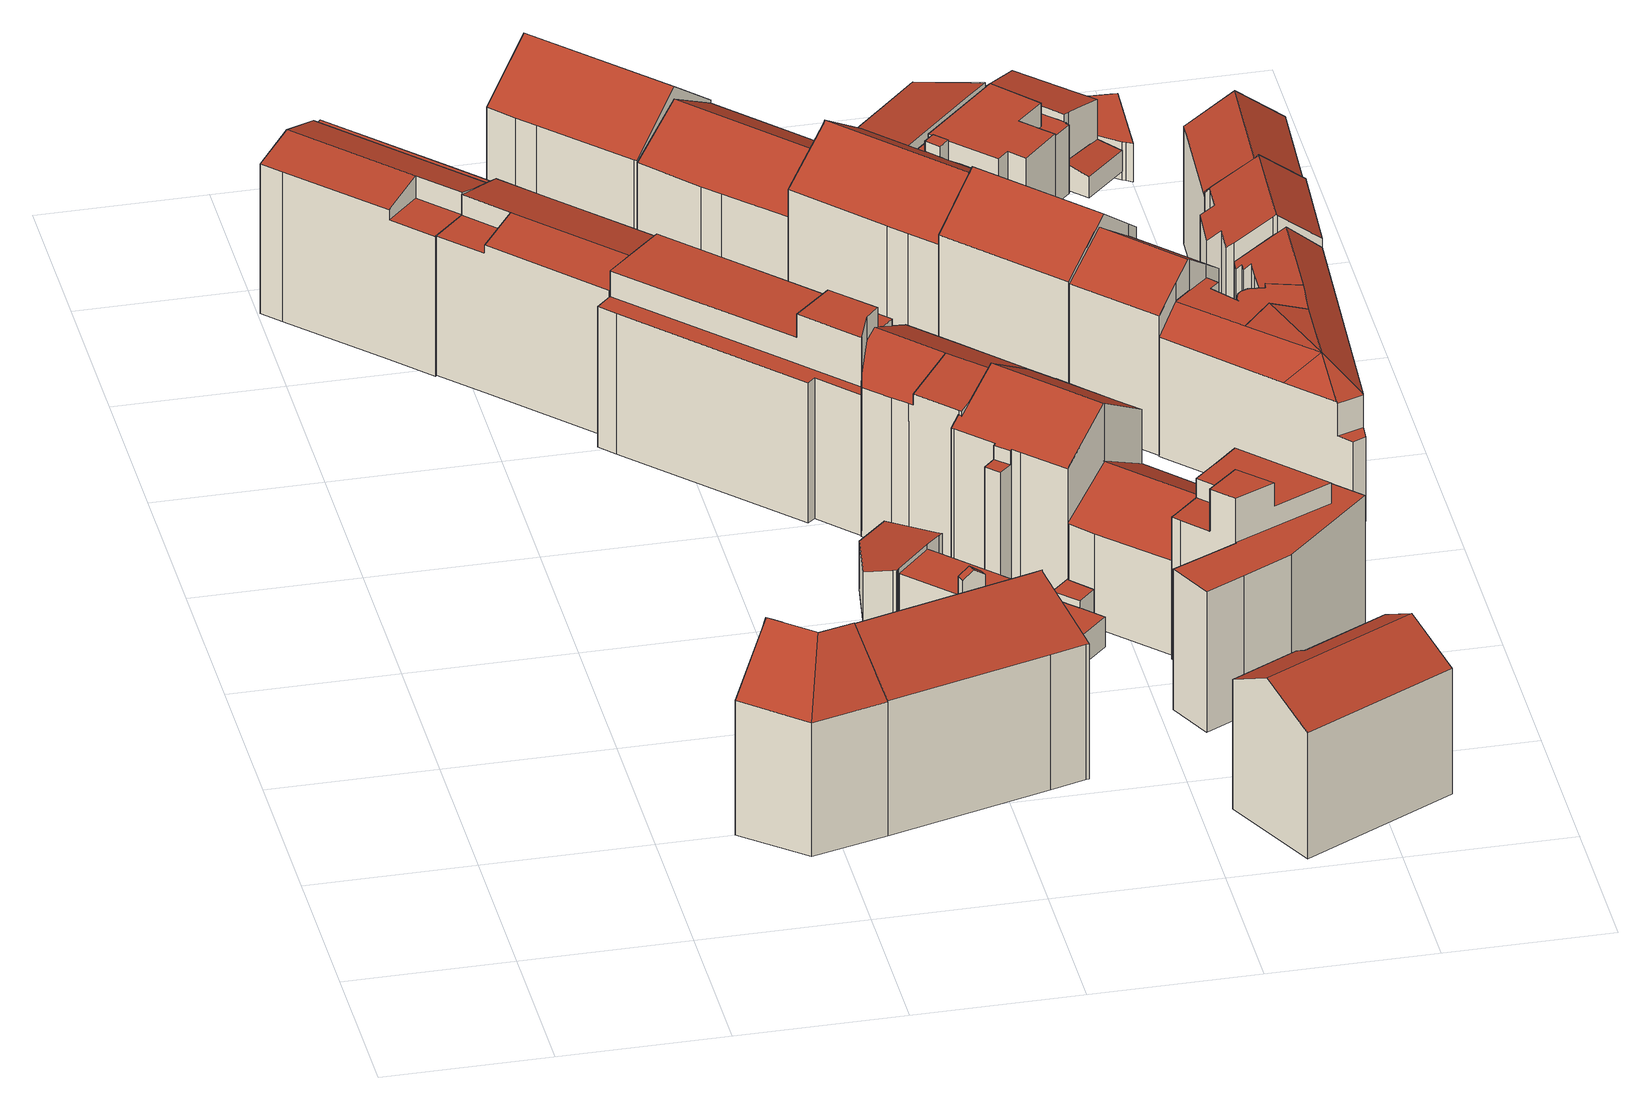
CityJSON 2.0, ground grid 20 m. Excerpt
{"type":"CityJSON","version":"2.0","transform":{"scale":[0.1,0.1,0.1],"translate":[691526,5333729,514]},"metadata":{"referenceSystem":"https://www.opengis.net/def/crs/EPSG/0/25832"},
"CityObjects":{
"building1":{"type":"Building","attributes":{"Gemeindeschluessel":"09162000","HoeheDach":"539.020","HoeheGrund":"515.370","Methode":"2000","NiedrigsteTraufeDesGebaeudes":"532.928","Geometrietyp2DReferenz":"3000","function":"31001_9998","roofType":"3100","measuredHeight":23.65,"storeysAboveGround":6},"geometry":[{"type":"MultiSurface","lod":"2","boundaries":[[[0,1,2,3]],[[4,5,6,7,0,3,8,9,10,11]],[[4,11,12,13,14]],[[15,16,2,1,17,18,19,14,13]],[[20,21,15,22]],[[8,3,2,16,21,20]],[[6,18,17,7]],[[5,19,18,6]],[[22,15,13,12,23]],[[10,23,12,11]],[[21,16,15]],[[8,20,22,9]],[[9,22,23,10]],[[4,14,19,5]],[[7,17,1,0]]],"semantics":{"surfaces":[{"type":"WallSurface"},{"type":"GroundSurface"},{"type":"RoofSurface"}],"values":[0,1,0,2,2,0,0,0,2,0,2,0,0,0,0]}}]},
"building2":{"type":"Building","attributes":{"Gemeindeschluessel":"09162000","HoeheDach":"535.770","HoeheGrund":"514.630","Methode":"2000","NiedrigsteTraufeDesGebaeudes":"532.859","Geometrietyp2DReferenz":"3000","function":"31001_9998","roofType":"3100","measuredHeight":21.14,"storeysAboveGround":5},"geometry":[{"type":"MultiSurface","lod":"2","boundaries":[[[24,25,26,27,28,29,30,31,32,33]],[[34,31,30,35,36,37]],[[38,29,28,39,40,41]],[[42,43,44,45]],[[39,28,27,46,47,40]],[[48,24,33,49,50,43,42]],[[43,50,34,37,44]],[[51,34,50,49]],[[35,30,29,38,41,36]],[[44,37,36,41,40,47,52,53,45]],[[26,25,24,48,42,45,53,52,47,46,27]],[[33,32,51,49]],[[32,31,34,51]]],"semantics":{"surfaces":[{"type":"WallSurface"},{"type":"RoofSurface"},{"type":"GroundSurface"}],"values":[0,1,1,0,0,0,1,0,0,0,2,1,0]}}]},
"building3":{"type":"Building","attributes":{"Gemeindeschluessel":"09162000","HoeheDach":"535.740","HoeheGrund":"514.830","Methode":"2000","NiedrigsteTraufeDesGebaeudes":"532.975","Geometrietyp2DReferenz":"3000","function":"31001_9998","roofType":"3100","measuredHeight":20.91,"storeysAboveGround":5},"geometry":[{"type":"MultiSurface","lod":"2","boundaries":[[[54,55,56,57,58,59,60,61]],[[62,63,64,65,66,67,68]],[[69,57,56,70]],[[67,71,61,60,59,72,73,74,68]],[[75,76,70,56,55,77]],[[66,65,54,78]],[[64,77,55,54,65]],[[75,77,64,63]],[[78,54,61,71]],[[66,78,71,67]],[[76,75,63,62,68,74,73,72,79,69,70]],[[58,57,69,79,72,59]]],"semantics":{"surfaces":[{"type":"RoofSurface"},{"type":"WallSurface"},{"type":"GroundSurface"}],"values":[0,1,1,1,1,1,0,1,1,0,2,1]}}]},
"building4":{"type":"Building","attributes":{"Gemeindeschluessel":"09162000","HoeheDach":"538.850","HoeheGrund":"515.450","Methode":"2000","NiedrigsteTraufeDesGebaeudes":"517.220","Geometrietyp2DReferenz":"3000","function":"31001_9998","roofType":"3100","measuredHeight":23.4,"storeysAboveGround":6},"geometry":[{"type":"MultiSurface","lod":"2","boundaries":[[[80,81,82,83,84,85]],[[86,87,88,89,90,91,81,80]],[[92,93,94,95,96,97]],[[98,99,100,101]],[[3,102,103,104]],[[105,85,84,106]],[[107,108,109,8]],[[81,91,110,82]],[[90,95,94,110,91]],[[111,103,102,112,113,97,96,89,88,114,115]],[[3,8,109,112,102]],[[116,104,103,111,117,118]],[[119,120,121,122]],[[111,115,120,119,117]],[[109,108,100,99,123,113,112]],[[86,80,85,105]],[[117,119,122,118]],[[124,114,88,87]],[[125,123,99,98]],[[106,84,83,126]],[[93,126,83,82,110,94]],[[127,116,118,122,121]],[[90,89,96,95]],[[3,104,116,127,124,87,86,105,106,126,93,92,125,98,101,107,8]],[[101,100,108,107]],[[125,92,97,113,123]],[[124,127,121,120,115,114]]],"semantics":{"surfaces":[{"type":"RoofSurface"},{"type":"WallSurface"},{"type":"GroundSurface"}],"values":[0,1,1,1,1,1,1,1,0,0,1,1,0,1,0,1,0,1,1,1,1,1,1,2,1,1,1]}}]},
"building5":{"type":"Building","attributes":{"Gemeindeschluessel":"09162000","HoeheDach":"539.781","HoeheGrund":"514.870","Methode":"2000","NiedrigsteTraufeDesGebaeudes":"533.320","Geometrietyp2DReferenz":"3000","function":"31001_9998","roofType":"1000","measuredHeight":24.91,"storeysAboveGround":5},"geometry":[{"type":"MultiSurface","lod":"2","boundaries":[[[128,129,130,131,132,133]],[[134,135,130,129,128,136,137,138,139,140,141,142,143,144,145,146,147,148,149]],[[138,137,150,151,152,139]],[[153,154,155,156]],[[157,158,133,132,131,159,155,154]],[[153,156,160,161,162,163,164,165]],[[156,155,159,160]],[[141,166,167,142]],[[166,168,152,151,150,169,170,171,172,173,167]],[[174,175,176,177,178,179]],[[140,168,166,141]],[[142,167,173,143]],[[148,177,176,149]],[[147,178,177,148]],[[162,161,175,174,179,163]],[[139,152,168,140]],[[171,170,169,158,157,154,153,165,172]],[[130,135,134,149,176,175,161,160,159,131]],[[173,172,165,164,163,179,178,147,146,145,144,143]],[[169,150,137,136,128,133,158]]],"semantics":{"surfaces":[{"type":"WallSurface"},{"type":"GroundSurface"},{"type":"RoofSurface"}],"values":[0,1,0,0,2,2,0,0,2,2,0,0,0,0,0,0,0,0,0,0]}}]},
"building6":{"type":"Building","attributes":{"Gemeindeschluessel":"09162000","HoeheDach":"522.176","HoeheGrund":"514.733","Methode":"2000","NiedrigsteTraufeDesGebaeudes":"520.963","Geometrietyp2DReferenz":"3000","function":"31001_2000","roofType":"1000","measuredHeight":7.44},"geometry":[{"type":"MultiSurface","lod":"2","boundaries":[[[180,181,182,183]],[[184,185,186,187]],[[188,180,183,189]],[[190,184,187,191]],[[190,192,193,194,195,189,183,182,196,185,184]],[[190,191,197,198,192]],[[199,188,189,195]],[[182,181,200,196]],[[180,188,199,201,202,198,197,191,187,186,200,181]],[[196,200,186,185]],[[201,199,195,194]],[[202,193,192,198]],[[202,201,194,193]]],"semantics":{"surfaces":[{"type":"WallSurface"},{"type":"RoofSurface"},{"type":"GroundSurface"}],"values":[0,0,0,0,1,0,0,0,2,0,0,0,0]}}]},
"building7":{"type":"Building","attributes":{"Gemeindeschluessel":"09162000","HoeheDach":"521.580","HoeheGrund":"514.979","Methode":"2000","NiedrigsteTraufeDesGebaeudes":"518.280","Geometrietyp2DReferenz":"3000","function":"31001_1000","roofType":"1000","measuredHeight":6.6,"storeysAboveGround":2},"geometry":[{"type":"MultiSurface","lod":"2","boundaries":[[[203,204,205,206,207]],[[208,209,205,204]],[[210,211,212,213]],[[214,215,216,211,210]],[[217,218,219,220]],[[204,221,222,208]],[[223,221,204,203]],[[224,225,215,214]],[[226,227,228,229]],[[230,231,225,224]],[[229,228,218,217]],[[225,231,206,205,209,232,216,215]],[[213,212,227,226]],[[203,207,230,224,214,210,213,226,229,217,220,233,234,223]],[[211,216,232,219]],[[220,219,232,209,208,233]],[[219,218,228,227,212,211]],[[234,222,221,223]],[[207,206,231,230]],[[233,208,222,234]]],"semantics":{"surfaces":[{"type":"WallSurface"},{"type":"RoofSurface"},{"type":"GroundSurface"}],"values":[0,0,0,0,0,1,0,0,0,0,0,1,0,2,0,0,1,0,0,0]}}]},
"building8":{"type":"Building","attributes":{"Gemeindeschluessel":"09162000","HoeheDach":"535.320","HoeheGrund":"514.882","Methode":"2000","NiedrigsteTraufeDesGebaeudes":"528.074","Geometrietyp2DReferenz":"3000","function":"31001_9998","roofType":"3100","measuredHeight":20.44,"storeysAboveGround":4},"geometry":[{"type":"MultiSurface","lod":"2","boundaries":[[[235,236,237,238]],[[239,240,241,242]],[[243,244,245,246]],[[247,248,249,250,251]],[[252,253,245,244,254,250,249]],[[243,255,256,254,244]],[[246,245,253,257]],[[258,252,249,248]],[[240,237,236,259,251,250,254,256,260,261,241]],[[262,261,260,263]],[[247,251,259,264]],[[257,253,252,258]],[[264,259,236,235]],[[263,260,256,255]],[[240,239,238,237]],[[243,246,257,258,248,247,264,235,238,239,242,262,263,255]],[[261,262,242,241]]],"semantics":{"surfaces":[{"type":"WallSurface"},{"type":"RoofSurface"},{"type":"GroundSurface"}],"values":[0,0,0,0,1,0,0,0,1,0,0,0,0,0,0,2,0]}}]},
"building9":{"type":"Building","attributes":{"Gemeindeschluessel":"09162000","HoeheDach":"519.030","HoeheGrund":"515.065","Methode":"2000","NiedrigsteTraufeDesGebaeudes":"519.030","Geometrietyp2DReferenz":"3000","function":"31001_2000","roofType":"1000","measuredHeight":3.96},"geometry":[{"type":"MultiSurface","lod":"2","boundaries":[[[265,266,267,268]],[[269,270,271,272]],[[267,266,273,274,275,269,272,276,277]],[[278,279,265,268,280,281,271,270,282]],[[278,274,273,279]],[[278,282,275,274]],[[276,272,271,281]],[[277,276,281,280]],[[268,267,277,280]],[[279,273,266,265]],[[275,282,270,269]]],"semantics":{"surfaces":[{"type":"WallSurface"},{"type":"RoofSurface"},{"type":"GroundSurface"}],"values":[0,0,1,2,0,0,0,0,0,0,0]}}]},
"building10":{"type":"Building","attributes":{"Gemeindeschluessel":"09162000","HoeheDach":"537.703","HoeheGrund":"514.829","Methode":"2000","NiedrigsteTraufeDesGebaeudes":"534.294","Geometrietyp2DReferenz":"3000","function":"31001_9998","roofType":"3100","measuredHeight":22.87,"storeysAboveGround":5},"geometry":[{"type":"MultiSurface","lod":"2","boundaries":[[[283,284,285,286]],[[287,288,289,290]],[[289,288,291,292,293,285,284,294]],[[295,296,297,298]],[[299,300,301,293,292,302,303]],[[293,301,304,286,285]],[[299,303,305,306]],[[298,297,307,308]],[[309,300,299,306]],[[301,300,309,304]],[[295,298,308,287,290,310,283,286,304,309,306,305]],[[291,311,292]],[[294,284,283,310]],[[307,297,296,302,292,311]],[[287,308,307,311,291,288]],[[289,294,310,290]],[[295,305,303,302,296]]],"semantics":{"surfaces":[{"type":"WallSurface"},{"type":"RoofSurface"},{"type":"GroundSurface"}],"values":[0,0,1,0,1,0,0,0,0,0,2,0,0,1,0,0,0]}}]},
"building11":{"type":"Building","attributes":{"Gemeindeschluessel":"09162000","HoeheDach":"519.880","HoeheGrund":"514.932","Methode":"1000","NiedrigsteTraufeDesGebaeudes":"519.880","Geometrietyp2DReferenz":"3000","function":"31001_2000","roofType":"1000","measuredHeight":4.95},"geometry":[{"type":"MultiSurface","lod":"2","boundaries":[[[312,313,314,315]],[[316,317,318,319]],[[315,314,317,316]],[[317,314,313,320,318]],[[321,320,313,312]],[[319,318,320,321]],[[319,321,312,315,316]]],"semantics":{"surfaces":[{"type":"WallSurface"},{"type":"RoofSurface"},{"type":"GroundSurface"}],"values":[0,0,0,1,0,0,2]}}]},
"building12":{"type":"Building","attributes":{"Gemeindeschluessel":"09162000","HoeheDach":"538.982","HoeheGrund":"514.950","Methode":"2000","NiedrigsteTraufeDesGebaeudes":"532.422","Geometrietyp2DReferenz":"3000","function":"31001_1000","roofType":"3100","measuredHeight":24.03,"storeysAboveGround":5},"geometry":[{"type":"MultiSurface","lod":"2","boundaries":[[[322,323,324,325]],[[321,326,327,328,329,325,324,330,331,332,333,334,335,336,337,338,339,340,341,342,343]],[[340,344,345,341]],[[333,332,346,347]],[[348,349,327,326]],[[335,303,350,336]],[[331,351,346,332]],[[352,353,338,337]],[[342,354,355,343]],[[333,347,356,334]],[[330,357,351,331]],[[325,329,358,359,360,322]],[[361,353,352,350,303,356,347,362,355,354,345,344]],[[328,327,349,363,364,365]],[[365,364,359,358]],[[321,366,348,326]],[[328,365,358,329]],[[361,344,340,339]],[[338,353,361,339]],[[322,360,363,349,348,366,362,347,346,351,357,323]],[[336,350,352,337]],[[364,363,360,359]],[[334,356,303,335]],[[341,345,354,342]],[[324,323,357,330]],[[321,343,355,362,366]]],"semantics":{"surfaces":[{"type":"WallSurface"},{"type":"GroundSurface"},{"type":"RoofSurface"}],"values":[0,1,0,0,0,0,0,0,0,0,0,0,2,0,2,0,0,0,0,2,0,0,0,0,0,0]}}]},
"building13":{"type":"Building","attributes":{"Gemeindeschluessel":"09162000","HoeheDach":"533.658","HoeheGrund":"515.482","Methode":"1000","NiedrigsteTraufeDesGebaeudes":"529.202","Geometrietyp2DReferenz":"3000","function":"31001_1000","roofType":"3100","measuredHeight":18.18,"storeysAboveGround":4},"geometry":[{"type":"MultiSurface","lod":"2","boundaries":[[[367,368,369,370,371,372,373,374,375]],[[376,377,378,379,380,381,382]],[[380,379,367,375,383]],[[383,375,374,384]],[[367,379,378,368]],[[368,378,377,369]],[[372,385,386,373]],[[372,371,382,381,385]],[[383,384,386,385,381,380]],[[369,377,376,370]],[[370,376,382,371]],[[373,386,384,374]]],"semantics":{"surfaces":[{"type":"GroundSurface"},{"type":"RoofSurface"},{"type":"WallSurface"}],"values":[0,1,2,2,2,2,2,2,1,2,2,2]}}]},
"building14":{"type":"Building","attributes":{"Gemeindeschluessel":"09162000","HoeheDach":"535.529","HoeheGrund":"515.340","Methode":"2000","NiedrigsteTraufeDesGebaeudes":"531.779","Geometrietyp2DReferenz":"3000","function":"31001_9998","roofType":"3100","measuredHeight":20.19,"storeysAboveGround":6},"geometry":[{"type":"MultiSurface","lod":"2","boundaries":[[[387,388,389,390]],[[390,389,391,392]],[[393,394,395,391,389,388]],[[396,397,387,390,392,398,399,400]],[[392,391,395,398]],[[400,401,402,396]],[[401,400,399,398,395,394]],[[402,401,394,393]],[[397,396,402,393,388,387]]],"semantics":{"surfaces":[{"type":"WallSurface"},{"type":"RoofSurface"},{"type":"GroundSurface"}],"values":[0,0,1,2,0,0,0,1,0]}}]},
"building15":{"type":"Building","attributes":{"Gemeindeschluessel":"09162000","HoeheDach":"531.471","HoeheGrund":"514.941","Methode":"2000","NiedrigsteTraufeDesGebaeudes":"527.198","Geometrietyp2DReferenz":"3000","function":"31001_9998","roofType":"3100","measuredHeight":16.53,"storeysAboveGround":3},"geometry":[{"type":"MultiSurface","lod":"2","boundaries":[[[312,403,404,321]],[[343,405,406,342]],[[342,406,407,408]],[[409,410,407,406,405,411]],[[315,412,403,312]],[[413,414,412,315]],[[408,407,410,415]],[[415,410,409,414,413]],[[321,343,342,408,415,413,315,312]],[[403,412,414,409,411,404]],[[321,404,411,405,343]]],"semantics":{"surfaces":[{"type":"WallSurface"},{"type":"RoofSurface"},{"type":"GroundSurface"}],"values":[0,0,0,1,0,0,0,0,2,1,0]}}]},
"building16":{"type":"Building","attributes":{"Gemeindeschluessel":"09162000","HoeheDach":"538.010","HoeheGrund":"515.510","Methode":"2000","NiedrigsteTraufeDesGebaeudes":"532.870","Geometrietyp2DReferenz":"3000","function":"31001_1000","roofType":"3100","measuredHeight":22.5,"storeysAboveGround":6},"geometry":[{"type":"MultiSurface","lod":"2","boundaries":[[[416,417,418,419]],[[420,421,422,423]],[[375,367,424,425,426]],[[427,428,429,430]],[[431,432,433,434]],[[435,419,418,436,434,433]],[[437,438,422,421,439,440,441,442,436,418,417,426,425]],[[435,433,432,443]],[[444,440,439,445]],[[427,430,446,447,448,368,367,375,416,419,435,443,449,444,445,420,423,450]],[[375,426,417,416]],[[423,422,438,450]],[[427,450,438,437,428]],[[368,451,424,367]],[[448,452,451,368]],[[452,453,454,429,428,437,425,424,451]],[[447,453,452,448]],[[449,443,432,431,442,441]],[[430,429,454,446]],[[445,439,421,420]],[[449,441,440,444]],[[442,431,434,436]],[[446,454,453,447]]],"semantics":{"surfaces":[{"type":"WallSurface"},{"type":"RoofSurface"},{"type":"GroundSurface"}],"values":[0,0,0,0,1,0,1,0,0,2,0,0,0,0,0,1,0,0,0,0,0,0,0]}}]},
"building17":{"type":"Building","attributes":{"Gemeindeschluessel":"09162000","HoeheDach":"539.450","HoeheGrund":"515.220","Methode":"2000","NiedrigsteTraufeDesGebaeudes":"533.610","Geometrietyp2DReferenz":"3000","function":"31001_9998","roofType":"1000","measuredHeight":24.23,"storeysAboveGround":7},"geometry":[{"type":"MultiSurface","lod":"2","boundaries":[[[455,456,457,458]],[[459,460,461,462,463,464]],[[465,466,467,468,469]],[[470,471,472,473]],[[469,468,474,475]],[[456,455,476,477]],[[478,479,477,476]],[[463,462,467,466]],[[480,481,482,483,484,485]],[[458,457,486,487]],[[479,478,488,489]],[[490,491,471,470]],[[490,487,486,464,463,466,465,491]],[[460,483,482,474,468,461]],[[460,459,484,483]],[[478,476,455,458,487,490,470,473,481,480,492,488]],[[492,493,489,488]],[[480,485,493,492]],[[468,467,462,461]],[[479,489,493,485,484,459,464,486,457,456,477]],[[481,473,472,475,474,482]],[[491,465,469,475,472,471]]],"semantics":{"surfaces":[{"type":"WallSurface"},{"type":"RoofSurface"},{"type":"GroundSurface"}],"values":[0,0,0,0,0,0,0,1,0,0,0,0,0,1,0,2,0,0,0,1,0,1]}}]},
"building18":{"type":"Building","attributes":{"Gemeindeschluessel":"09162000","HoeheDach":"518.063","HoeheGrund":"515.567","Methode":"1000","NiedrigsteTraufeDesGebaeudes":"518.063","Geometrietyp2DReferenz":"3000","function":"31001_2000","roofType":"1000","measuredHeight":2.5},"geometry":[{"type":"MultiSurface","lod":"2","boundaries":[[[494,495,496,497]],[[498,497,496,499,500]],[[501,494,497,498]],[[502,499,496,495]],[[498,500,503,501]],[[494,501,503,502,495]],[[503,500,499,502]]],"semantics":{"surfaces":[{"type":"WallSurface"},{"type":"RoofSurface"},{"type":"GroundSurface"}],"values":[0,1,0,0,0,2,0]}}]},
"building19":{"type":"Building","attributes":{"Gemeindeschluessel":"09162000","HoeheDach":"519.286","HoeheGrund":"515.599","Methode":"2000","NiedrigsteTraufeDesGebaeudes":"517.700","Geometrietyp2DReferenz":"3000","function":"31001_2000","roofType":"2100","measuredHeight":3.69,"storeysAboveGround":1},"geometry":[{"type":"MultiSurface","lod":"2","boundaries":[[[504,494,501,505]],[[506,507,505,501]],[[501,494,508,509,510,506]],[[510,511,507,506]],[[509,512,511,510]],[[508,513,512,509]],[[504,505,507,511,512,513]],[[494,504,513,508]]],"semantics":{"surfaces":[{"type":"WallSurface"},{"type":"GroundSurface"},{"type":"RoofSurface"}],"values":[0,0,1,0,0,0,2,0]}}]},
"building20":{"type":"Building","attributes":{"Gemeindeschluessel":"09162000","HoeheDach":"520.000","HoeheGrund":"515.640","Methode":"1000","NiedrigsteTraufeDesGebaeudes":"519.048","Geometrietyp2DReferenz":"3000","function":"31001_2000","roofType":"2100","measuredHeight":4.36},"geometry":[{"type":"MultiSurface","lod":"2","boundaries":[[[508,495,514,515,516,517]],[[518,519,514,495]],[[520,521,522,523,519,518]],[[523,515,514,519]],[[508,520,518,495]],[[521,517,516,522]],[[508,517,521,520]],[[522,516,515,523]]],"semantics":{"surfaces":[{"type":"GroundSurface"},{"type":"WallSurface"},{"type":"RoofSurface"}],"values":[0,1,2,1,1,1,1,1]}}]},
"building21":{"type":"Building","attributes":{"Gemeindeschluessel":"09162000","HoeheDach":"539.458","HoeheGrund":"515.470","Methode":"2000","NiedrigsteTraufeDesGebaeudes":"533.107","Geometrietyp2DReferenz":"3000","function":"31001_9998","roofType":"3100","measuredHeight":23.99,"storeysAboveGround":6},"geometry":[{"type":"MultiSurface","lod":"2","boundaries":[[[524,525,526,527,528,529,530,531,532,533,534,535,536]],[[537,528,527,538]],[[539,536,535,427,540,430]],[[541,526,525,542]],[[543,524,536,539,544]],[[545,532,531,546]],[[446,544,539,430]],[[427,535,534,450]],[[547,548,546,531,530,529]],[[542,549,550,446,430,540,427,450,551,545,546,548,547,537,538,541]],[[547,529,528,537]],[[550,543,544,446]],[[538,527,526,541]],[[534,533,532,545,551,450]],[[550,549,542,525,524,543]]],"semantics":{"surfaces":[{"type":"RoofSurface"},{"type":"WallSurface"},{"type":"GroundSurface"}],"values":[0,1,1,1,0,1,1,1,1,2,1,1,1,1,1]}}]},
"building22":{"type":"Building","attributes":{"Gemeindeschluessel":"09162000","HoeheDach":"538.197","HoeheGrund":"515.610","Methode":"1000","NiedrigsteTraufeDesGebaeudes":"533.892","Geometrietyp2DReferenz":"3000","function":"31001_9998","roofType":"3100","measuredHeight":22.59,"storeysAboveGround":5},"geometry":[{"type":"MultiSurface","lod":"2","boundaries":[[[552,553,554,555,556]],[[554,557,558,559,560,555]],[[561,559,558,562]],[[562,558,557,563]],[[564,553,552,565]],[[564,566,563,557,554,553]],[[567,560,559,561]],[[556,555,560,567,568,569]],[[562,563,566,564,565,569,568,567,561]],[[565,552,556,569]]],"semantics":{"surfaces":[{"type":"RoofSurface"},{"type":"WallSurface"},{"type":"GroundSurface"}],"values":[0,0,1,1,1,1,1,1,2,1]}}]},
"building23":{"type":"Building","attributes":{"Gemeindeschluessel":"09162000","HoeheDach":"525.780","HoeheGrund":"515.480","Methode":"1000","NiedrigsteTraufeDesGebaeudes":"522.525","Geometrietyp2DReferenz":"3000","function":"31001_1000","roofType":"2100","measuredHeight":10.3,"storeysAboveGround":2},"geometry":[{"type":"MultiSurface","lod":"2","boundaries":[[[570,571,572,573]],[[573,572,574,575]],[[576,577,578,579]],[[580,581,582,583,579,578]],[[575,574,577,576]],[[584,585,586,587]],[[584,588,582,581,589,585]],[[587,586,571,570]],[[588,584,587,570,573,575,576,579,583,582]],[[571,586,585,589,581,580,578,577,574,572]]],"semantics":{"surfaces":[{"type":"WallSurface"},{"type":"GroundSurface"},{"type":"RoofSurface"}],"values":[0,0,0,0,0,0,0,0,1,2]}}]},
"building24":{"type":"Building","attributes":{"Gemeindeschluessel":"09162000","HoeheDach":"527.550","HoeheGrund":"515.345","Methode":"2000","NiedrigsteTraufeDesGebaeudes":"524.350","Geometrietyp2DReferenz":"3000","function":"31001_1000","roofType":"1000","measuredHeight":12.21,"storeysAboveGround":4},"geometry":[{"type":"MultiSurface","lod":"2","boundaries":[[[590,591,592,593,594]],[[595,596,597,598]],[[599,600,601,602,603]],[[604,605,606,607]],[[594,593,608,609]],[[609,608,600,599]],[[610,611,612,613]],[[614,615,616,617]],[[618,619,620,621]],[[601,600,608,593,592,622,620,619,623]],[[624,623,619,618]],[[617,616,591,590]],[[625,626,627,628]],[[629,622,592,591]],[[602,601,623,624]],[[607,606,611,610]],[[590,594,609,599,603,595,598,625,628,604,607,610,613,630,631,614,617]],[[597,596,602,624,618,621,629,591,616,615,632,633,612,611,606,605,627,626]],[[628,627,605,604]],[[613,612,633,630]],[[621,620,622,629]],[[631,632,615,614]],[[603,602,596,595]],[[598,597,626,625]],[[630,633,632,631]]],"semantics":{"surfaces":[{"type":"WallSurface"},{"type":"RoofSurface"},{"type":"GroundSurface"}],"values":[0,0,0,0,0,0,0,0,0,1,0,0,0,0,0,0,2,1,0,0,0,0,0,0,0]}}]},
"building25":{"type":"Building","attributes":{"Gemeindeschluessel":"09162000","HoeheDach":"519.403","HoeheGrund":"515.840","Methode":"1000","NiedrigsteTraufeDesGebaeudes":"518.964","Geometrietyp2DReferenz":"3000","function":"31001_2000","roofType":"1000","measuredHeight":3.56},"geometry":[{"type":"MultiSurface","lod":"2","boundaries":[[[634,635,636,637,638,639]],[[640,641,642,643,644,645,646,647]],[[648,649,650,651,652,653]],[[647,646,654,655]],[[656,657,643,642]],[[648,653,657,656]],[[658,659,637,636]],[[634,639,651,650]],[[636,635,634,650,649,648,656,642,641,640,647,655,660,658]],[[645,644,643,657,653,652,651,639,638,637,659,661,654]],[[661,659,658,660,655,654]],[[645,654,646]]],"semantics":{"surfaces":[{"type":"WallSurface"},{"type":"GroundSurface"},{"type":"RoofSurface"}],"values":[0,0,0,0,0,0,0,0,1,2,0,2]}}]},
"building26":{"type":"Building","attributes":{"Gemeindeschluessel":"09162000","HoeheDach":"534.870","HoeheGrund":"515.550","Methode":"2000","NiedrigsteTraufeDesGebaeudes":"526.620","Geometrietyp2DReferenz":"3000","function":"31001_9998","roofType":"3100","measuredHeight":19.32,"storeysAboveGround":4},"geometry":[{"type":"MultiSurface","lod":"2","boundaries":[[[662,663,664,665]],[[666,667,668]],[[669,665,664,670]],[[671,672,673,674]],[[668,667,675]],[[664,663,676,677,678,679,673,672,680,681,682,683,684,668,675,685,686,687,670]],[[688,689,690,691,666]],[[688,666,692]],[[693,694,695,696]],[[671,697,680,672]],[[698,681,680,697]],[[699,700,679,678]],[[701,702,703,704]],[[705,677,676,706]],[[707,708,709,710]],[[698,711,682,681]],[[710,709,712,713]],[[684,714,692,666,668]],[[675,667,685]],[[715,712,709,708,716,695,694,717,686,718,719]],[[720,701,704,689,688,692,714,721]],[[674,673,679,700]],[[706,676,663,662]],[[715,722,713,712]],[[716,723,696,695]],[[722,715,719,724]],[[717,687,686]],[[725,711,698,697,671,674,700,699,705,706,662,665,669,693,696,723,707,710,713,722,724,726,727,720,721]],[[693,669,670,687,717,694]],[[726,728,691,690,703,702,727]],[[703,690,689,704]],[[727,702,701,720]],[[723,716,708,707]],[[725,683,682,711]],[[699,678,677,705]],[[666,685,667]],[[725,721,714,684,683]],[[691,728,718,686,685,666]],[[726,724,719,718,728]]],"semantics":{"surfaces":[{"type":"WallSurface"},{"type":"RoofSurface"},{"type":"GroundSurface"}],"values":[0,1,0,0,0,1,1,1,0,0,0,0,1,0,0,0,0,1,0,1,0,0,0,0,0,0,0,2,0,0,0,0,0,0,0,1,0,1,0]}}]},
"building27":{"type":"Building","attributes":{"Gemeindeschluessel":"09162000","HoeheDach":"518.511","HoeheGrund":"515.540","Methode":"1000","NiedrigsteTraufeDesGebaeudes":"518.128","Geometrietyp2DReferenz":"3000","function":"31001_2000","roofType":"3100","measuredHeight":2.97},"geometry":[{"type":"MultiSurface","lod":"2","boundaries":[[[729,730,731,732]],[[732,731,733,734]],[[731,730,735,736,737,733]],[[735,730,729,738]],[[739,734,733,737]],[[738,740,739,737,736,735]],[[740,738,729,732,734,739]]],"semantics":{"surfaces":[{"type":"RoofSurface"},{"type":"WallSurface"},{"type":"GroundSurface"}],"values":[0,0,1,1,1,2,1]}}]},
"building28":{"type":"Building","attributes":{"Gemeindeschluessel":"09162000","HoeheDach":"519.002","HoeheGrund":"515.402","Methode":"1000","NiedrigsteTraufeDesGebaeudes":"517.999","Geometrietyp2DReferenz":"3000","function":"31001_2000","roofType":"3100","measuredHeight":3.6,"storeysAboveGround":1},"geometry":[{"type":"MultiSurface","lod":"2","boundaries":[[[741,742,743,744,745]],[[746,747,748,749,750]],[[745,744,747,746]],[[742,749,748,743]],[[747,744,743,748]],[[750,749,742,741]],[[741,745,746,750]]],"semantics":{"surfaces":[{"type":"WallSurface"},{"type":"RoofSurface"},{"type":"GroundSurface"}],"values":[0,0,0,1,1,0,2]}}]},
"building29":{"type":"Building","attributes":{"Gemeindeschluessel":"09162000","HoeheDach":"518.973","HoeheGrund":"515.603","Methode":"2000","NiedrigsteTraufeDesGebaeudes":"517.777","Geometrietyp2DReferenz":"3000","function":"51009_1610","roofType":"2100","measuredHeight":3.37},"geometry":[{"type":"MultiSurface","lod":"2","boundaries":[[[751,752,753,754]],[[754,753,755,756]],[[756,755,757,758]],[[758,757,752,751]],[[756,758,751,754]],[[753,752,757,755]]],"semantics":{"surfaces":[{"type":"WallSurface"},{"type":"GroundSurface"},{"type":"RoofSurface"}],"values":[0,0,0,0,1,2]}}]},
"building30":{"type":"Building","attributes":{"Gemeindeschluessel":"09162000","HoeheDach":"517.980","HoeheGrund":"515.479","Methode":"2000","NiedrigsteTraufeDesGebaeudes":"517.980","Geometrietyp2DReferenz":"3000","function":"31001_2000","roofType":"1000","measuredHeight":2.5,"storeysAboveGround":1},"geometry":[{"type":"MultiSurface","lod":"2","boundaries":[[[759,760,761,762,763]],[[764,763,762,765]],[[766,761,760,767]],[[759,763,764,768,769]],[[767,760,759,769]],[[765,762,761,766]],[[766,767,769,768,764,765]]],"semantics":{"surfaces":[{"type":"RoofSurface"},{"type":"WallSurface"},{"type":"GroundSurface"}],"values":[0,1,1,1,1,1,2]}}]},
"building31":{"type":"Building","attributes":{"Gemeindeschluessel":"09162000","HoeheDach":"519.133","HoeheGrund":"515.700","Methode":"1000","NiedrigsteTraufeDesGebaeudes":"518.602","Geometrietyp2DReferenz":"3000","function":"31001_2000","roofType":"1000","measuredHeight":3.43},"geometry":[{"type":"MultiSurface","lod":"2","boundaries":[[[770,771,772,773,774,775,776,777,778,779]],[[773,780,781,774]],[[782,779,778,783]],[[777,784,783,778]],[[771,770,785,786,787,772]],[[776,788,784,777]],[[774,781,789,775]],[[775,789,788,776]],[[779,782,785,770]],[[786,785,782,783,784,788,789,781,780,787]],[[772,787,780,773]]],"semantics":{"surfaces":[{"type":"GroundSurface"},{"type":"WallSurface"},{"type":"RoofSurface"}],"values":[0,1,1,1,1,1,1,1,1,2,1]}}]},
"building32":{"type":"Building","attributes":{"Gemeindeschluessel":"09162000","HoeheDach":"518.160","HoeheGrund":"515.421","Methode":"2000","NiedrigsteTraufeDesGebaeudes":"518.160","Geometrietyp2DReferenz":"3000","function":"31001_2000","roofType":"1000","measuredHeight":2.74},"geometry":[{"type":"MultiSurface","lod":"2","boundaries":[[[790,791,792,793,794,795,796]],[[741,790,796,797]],[[797,798,799,800,745,801,741]],[[801,791,790,741]],[[797,796,795,798]],[[799,794,793,800]],[[798,795,794,799]],[[800,793,792,745]],[[745,792,791,801]]],"semantics":{"surfaces":[{"type":"RoofSurface"},{"type":"WallSurface"},{"type":"GroundSurface"}],"values":[0,1,2,1,1,1,1,1,1]}}]},
"building33":{"type":"Building","attributes":{"Gemeindeschluessel":"09162000","HoeheDach":"525.367","HoeheGrund":"514.592","Methode":"1000","NiedrigsteTraufeDesGebaeudes":"524.183","Geometrietyp2DReferenz":"3000","function":"31001_9998","roofType":"2100","measuredHeight":10.78,"storeysAboveGround":2},"geometry":[{"type":"MultiSurface","lod":"2","boundaries":[[[802,803,804,805,806,807,808,809,810]],[[811,810,809,812]],[[807,806,813,814,815,808]],[[812,809,808,815]],[[816,817,818,819,811,812,815,814,813]],[[818,817,804,803]],[[819,818,803,802,810,811]],[[817,816,813,806,805,804]]],"semantics":{"surfaces":[{"type":"RoofSurface"},{"type":"WallSurface"},{"type":"GroundSurface"}],"values":[0,1,1,1,2,1,1,1]}}]},
"building34":{"type":"Building","attributes":{"Gemeindeschluessel":"09162000","HoeheDach":"519.096","HoeheGrund":"515.555","Methode":"1000","NiedrigsteTraufeDesGebaeudes":"518.436","Geometrietyp2DReferenz":"3000","function":"31001_2000","roofType":"2100","measuredHeight":3.54},"geometry":[{"type":"MultiSurface","lod":"2","boundaries":[[[820,821,822,823,824]],[[821,820,825,826]],[[820,824,827,825]],[[826,828,822,821]],[[826,825,827,829,828]],[[823,829,827,824]],[[823,822,828,829]]],"semantics":{"surfaces":[{"type":"GroundSurface"},{"type":"WallSurface"},{"type":"RoofSurface"}],"values":[0,1,1,1,2,1,1]}}]},
"building35":{"type":"Building","attributes":{"Gemeindeschluessel":"09162000","HoeheDach":"535.766","HoeheGrund":"515.440","Methode":"2000","NiedrigsteTraufeDesGebaeudes":"530.901","Geometrietyp2DReferenz":"3000","function":"31001_9998","roofType":"3100","measuredHeight":20.33,"storeysAboveGround":4},"geometry":[{"type":"MultiSurface","lod":"2","boundaries":[[[830,831,832,833,834,835]],[[832,831,836,837]],[[838,839,840,841]],[[842,843,844,845,839,838]],[[846,847,848,849]],[[850,851,852,840,839,845,830,835,853,848,847,854,855,856,857]],[[858,857,856,859]],[[859,856,855,860]],[[853,835,834,861,849,848]],[[837,836,844,843]],[[862,854,847,846]],[[863,850,857,858]],[[837,843,842,838,841,864,865,863,858,859,860,862,846,849,861,834,833,832]],[[864,841,840,852,851,865]],[[860,855,854,862]],[[844,836,831,830,845]],[[865,851,850,863]]],"semantics":{"surfaces":[{"type":"WallSurface"},{"type":"RoofSurface"},{"type":"GroundSurface"}],"values":[0,0,0,0,0,1,0,0,0,0,0,0,2,0,0,1,0]}}]},
"building36":{"type":"Building","attributes":{"Gemeindeschluessel":"09162000","HoeheDach":"519.508","HoeheGrund":"514.542","Methode":"1000","NiedrigsteTraufeDesGebaeudes":"519.508","Geometrietyp2DReferenz":"3000","function":"31001_2000","roofType":"1000","measuredHeight":4.97},"geometry":[{"type":"MultiSurface","lod":"2","boundaries":[[[866,867,868,869]],[[870,871,872,873,874,875,876,868,867]],[[877,870,867,866]],[[869,868,876,878]],[[879,874,873,880]],[[880,873,872,881]],[[881,872,871,882]],[[882,871,870,877]],[[883,875,874,879]],[[866,869,878,883,879,880,881,882,877]],[[878,876,875,883]]],"semantics":{"surfaces":[{"type":"WallSurface"},{"type":"RoofSurface"},{"type":"GroundSurface"}],"values":[0,1,0,0,0,0,0,0,0,2,0]}}]},
"building37":{"type":"Building","attributes":{"Gemeindeschluessel":"09162000","HoeheDach":"534.939","HoeheGrund":"515.450","Methode":"1000","NiedrigsteTraufeDesGebaeudes":"530.829","Geometrietyp2DReferenz":"3000","function":"31001_9998","roofType":"3100","measuredHeight":19.49,"storeysAboveGround":4},"geometry":[{"type":"MultiSurface","lod":"2","boundaries":[[[832,884,885,834]],[[832,834,849,886,887,888,889]],[[885,890,891,892,893]],[[893,892,891,887,886,849]],[[890,894,889,888,887,891]],[[884,894,890,885]],[[889,894,884,832]],[[834,885,893,849]]],"semantics":{"surfaces":[{"type":"WallSurface"},{"type":"GroundSurface"},{"type":"RoofSurface"}],"values":[0,1,2,0,0,2,0,0]}}]}
},
"vertices":[
[405,305,14],[405,305,189],[407,298,192],[407,298,14],[339,257,14],[350,277,14],[363,302,14],[376,328,14],[451,149,14],[360,126,14],[287,187,14],[329,244,14],[329,244,241],[336,254,250],[339,257,247],[386,212,250],[410,290,195],[376,328,190],[363,302,211],[350,277,231],[451,149,190],[429,223,250],[360,126,189],[287,187,190],
[165,1183,6],[203,1221,6],[241,1257,6],[251,1267,6],[251,1267,195],[241,1257,195],[241,1257,202],[203,1221,218],[203,1221,189],[165,1183,189],[160,1265,218],[198,1301,202],[79,1424,202],[41,1388,218],[198,1301,195],[208,1312,195],[89,1434,195],[79,1424,195],[23,1329,6],[23,1329,202],[3,1350,202],[3,1350,6],[208,1312,6],[89,1434,6],[122,1228,6],[122,1228,189],[122,1228,202],[160,1265,189],[79,1424,6],[41,1388,6],
[247,1172,217],[363,1052,217],[413,1100,201],[411,1102,201],[297,1219,201],[251,1267,201],[239,1256,205],[202,1219,217],[210,1137,8],[324,1018,8],[324,1018,201],[210,1137,201],[210,1137,190],[165,1183,190],[165,1183,8],[411,1102,8],[413,1100,8],[202,1219,190],[251,1267,8],[239,1256,8],[202,1219,8],[325,1017,8],[363,1052,8],[325,1017,201],[247,1172,190],[297,1219,8],
[608,403,32],[613,380,32],[649,390,32],[638,437,32],[605,450,32],[589,411,32],[608,403,14],[625,332,14],[625,332,209],[622,345,199],[622,345,43],[613,380,43],[635,321,14],[657,360,14],[657,360,43],[635,322,43],[635,322,219],[635,321,219],[693,216,14],[693,216,191],[689,215,191],[689,215,14],[407,298,190],[578,344,191],[578,344,14],[589,411,14],[605,450,14],[646,203,14],[646,203,191],[451,149,191],[649,390,43],[578,345,190],[429,223,249],[655,286,249],[608,341,199],[605,353,190],[575,355,14],[578,345,208],[575,355,208],[592,349,218],[605,353,208],[602,362,207],[588,358,218],[655,285,248],[608,341,14],[655,285,14],[638,437,14],[602,362,14],
[558,779,9],[559,782,9],[572,817,9],[572,817,258],[559,782,258],[558,779,258],[609,855,9],[588,834,9],[558,778,9],[554,762,9],[546,770,9],[511,807,9],[502,799,9],[325,982,9],[308,1000,9],[325,1017,9],[326,1017,9],[370,1059,9],[392,1080,9],[413,1100,9],[415,1098,9],[629,877,9],[554,762,193],[546,770,193],[511,807,193],[498,840,227],[498,840,258],[542,881,258],[542,881,227],[556,780,258],[558,778,258],[588,834,258],[588,834,227],[609,855,227],[564,902,227],[392,1080,227],[370,1059,227],[326,1017,227],[325,982,193],[308,1000,193],[502,799,193],[558,778,193],[556,780,193],[498,840,193],[326,1017,193],[325,1017,193],[564,902,195],[609,855,195],[629,877,195],[415,1098,195],[413,1100,195],[392,1080,195],
[614,633,7],[618,636,7],[618,636,82],[614,633,82],[529,659,70],[565,693,70],[565,693,7],[529,659,7],[597,618,7],[597,618,82],[518,587,76],[518,587,7],[549,575,81],[553,573,82],[554,574,82],[556,576,82],[612,643,80],[544,577,7],[549,575,7],[556,576,7],[612,643,7],[554,574,7],[553,573,7],
[701,512,10],[701,512,43],[701,512,76],[699,510,76],[699,510,10],[666,548,43],[666,548,76],[597,618,10],[597,618,43],[614,633,43],[614,633,10],[556,576,10],[556,576,76],[597,618,76],[613,611,10],[613,611,43],[609,606,43],[609,606,10],[717,528,43],[682,563,43],[717,528,10],[658,471,10],[658,471,76],[628,618,10],[628,618,43],[617,608,43],[617,608,10],[675,487,10],[675,487,76],[609,606,76],[666,548,10],[682,563,10],
[439,1537,9],[439,1537,156],[449,1527,156],[449,1527,9],[463,1540,9],[463,1540,141],[478,1525,141],[478,1525,9],[426,1339,9],[426,1339,155],[423,1342,155],[423,1342,9],[393,1584,9],[287,1482,9],[287,1482,155],[340,1533,213],[393,1584,156],[313,1454,155],[333,1434,155],[479,1391,213],[531,1441,9],[531,1441,157],[333,1434,9],[313,1454,9],[419,1557,156],[480,1494,156],[463,1511,156],[463,1511,9],[480,1494,9],[419,1557,9],
[713,448,11],[713,448,50],[679,484,50],[679,484,11],[745,504,50],[745,504,11],[719,530,11],[719,530,50],[720,446,50],[726,439,50],[768,480,50],[699,510,50],[675,487,50],[726,439,11],[720,446,11],[675,487,11],[699,510,11],[768,480,11],
[558,779,8],[558,779,210],[572,817,229],[572,817,8],[598,719,8],[598,719,203],[582,734,203],[582,734,8],[602,714,204],[649,760,237],[583,828,237],[554,762,203],[692,712,8],[692,712,236],[647,668,218],[647,668,8],[694,810,203],[678,827,203],[629,877,203],[694,714,237],[742,760,203],[629,877,8],[742,760,8],[694,810,8],[644,671,218],[644,671,8],[678,827,8],[554,762,8],[602,714,218],
[742,549,9],[742,549,59],[765,524,59],[765,524,9],[745,504,9],[745,504,59],[719,530,59],[719,530,9],[741,551,59],[741,551,9],
[674,619,203],[636,658,203],[636,658,9],[674,619,9],[697,595,9],[689,603,9],[674,589,9],[659,604,9],[633,660,9],[644,671,9],[647,668,9],[689,709,9],[692,712,9],[742,760,9],[767,735,9],[768,736,9],[788,715,9],[795,707,9],[803,699,9],[823,678,9],[847,653,9],[794,602,9],[803,699,202],[823,678,202],[647,668,213],[689,709,250],[697,595,203],[689,603,203],[767,735,203],[644,671,213],[768,736,202],[788,715,202],[847,653,203],[794,602,250],[692,712,247],[633,660,203],[659,604,184],[672,617,184],[672,617,202],[795,707,202],[793,602,250],[688,602,202],[688,602,184],[674,589,184],[741,551,203],
[616,1245,15],[565,1195,15],[504,1258,15],[485,1277,15],[426,1339,15],[531,1441,15],[591,1380,15],[610,1361,15],[670,1298,15],[485,1277,152],[504,1258,152],[565,1195,153],[616,1245,196],[617,1247,197],[479,1390,197],[426,1339,153],[670,1298,152],[610,1361,152],[531,1441,153],[591,1380,152],
[835,124,13],[835,124,183],[916,167,182],[916,167,13],[923,153,191],[923,153,13],[862,70,215],[1046,165,215],[1025,207,190],[894,7,13],[862,70,13],[1025,207,13],[1046,165,13],[1078,102,13],[1078,102,178],[894,7,178],
[742,549,132],[741,551,132],[794,602,175],[847,653,132],[948,547,132],[948,547,9],[895,496,175],[897,498,173],[793,602,175],[765,524,132],[842,446,9],[842,446,133],[897,498,9],
[689,1279,15],[689,1279,190],[728,1238,190],[728,1238,15],[782,1183,15],[782,1183,190],[810,1153,190],[810,1153,15],[616,1245,238],[618,1248,240],[670,1298,190],[755,1101,15],[755,1101,238],[747,1093,231],[747,1093,15],[743,1225,202],[755,1237,202],[741,1251,202],[729,1240,202],[741,1251,15],[729,1240,189],[757,1103,240],[789,1133,210],[762,1204,190],[749,1216,190],[742,1224,190],[743,1225,189],[755,1237,15],[749,1216,15],[762,1204,15],[704,1051,15],[675,1080,15],[656,1100,15],[742,1224,15],[789,1133,15],[565,1195,189],[656,1100,189],[675,1080,189],[704,1051,189],
[814,338,12],[814,338,196],[863,361,196],[863,361,12],[1013,432,196],[1013,432,223],[941,398,223],[941,398,254],[893,376,254],[893,376,196],[869,401,198],[869,401,254],[905,434,254],[905,434,223],[905,434,198],[834,439,12],[834,439,198],[842,446,198],[842,446,12],[869,472,223],[869,472,198],[840,284,12],[840,284,196],[887,308,12],[887,308,196],[948,547,12],[897,498,12],[897,498,223],[924,524,223],[924,524,196],[948,547,196],[893,375,196],[893,375,12],[947,338,12],[947,338,196],[842,430,12],[842,430,198],[1053,440,12],[1053,440,196],
[702,1329,16],[679,1350,16],[679,1350,41],[702,1329,41],[683,1310,41],[664,1368,41],[644,1348,41],[683,1310,16],[664,1368,16],[644,1348,16],
[702,1329,53],[683,1310,52],[702,1291,16],[702,1291,37],[703,1327,16],[709,1332,16],[726,1315,16],[726,1315,37],[709,1332,51],[703,1327,51],
[711,1381,16],[727,1364,16],[733,1359,16],[734,1357,16],[679,1350,50],[711,1381,50],[703,1327,60],[734,1357,60],[733,1359,59],[727,1364,57],
[873,973,255],[909,1008,215],[920,1020,202],[890,1052,201],[878,1040,215],[829,1091,215],[841,1104,201],[850,1112,191],[810,1154,191],[801,1145,201],[789,1133,215],[755,1101,251],[752,1098,255],[878,1040,15],[890,1052,15],[747,1093,249],[752,1098,15],[920,1020,15],[909,1008,15],[824,927,201],[704,1051,201],[810,1154,15],[850,1112,15],[829,1091,15],[841,1104,15],[873,973,15],[824,927,15],[801,1145,15],
[907,841,199],[931,864,224],[949,882,242],[867,967,242],[824,927,199],[951,883,241],[974,904,218],[992,922,199],[909,1008,199],[992,922,16],[974,904,16],[951,883,16],[931,864,16],[907,841,16],[949,882,16],[909,1008,16],[867,967,16],[824,927,16],
[711,1381,15],[711,1381,107],[667,1427,85],[667,1427,15],[737,1496,85],[737,1496,15],[780,1539,15],[780,1539,85],[842,1475,116],[842,1475,15],[847,1471,118],[847,1470,118],[847,1470,15],[847,1471,15],[733,1359,15],[733,1359,117],[727,1364,115],[727,1364,15],[824,1448,15],[824,1448,118],
[878,1343,14],[878,1343,104],[878,1343,135],[895,1326,135],[895,1326,14],[809,1275,14],[809,1275,104],[749,1336,104],[749,1336,14],[836,1302,14],[836,1302,135],[823,1289,135],[823,1289,104],[823,1289,14],[733,1359,14],[733,1359,104],[744,1369,104],[744,1369,14],[853,1284,135],[853,1284,14],[847,1470,14],[847,1470,104],[910,1406,104],[910,1406,14],[921,1392,14],[921,1392,104],[924,1388,104],[924,1388,14],[847,1442,104],[847,1442,135],[893,1391,135],[893,1391,104],[861,1360,135],[758,1355,135],[758,1355,104],[731,1354,14],[731,1354,104],[734,1357,104],[734,1357,14],[861,1360,104],[920,1395,14],[922,1393,14],[922,1393,104],[920,1395,104],
[1005,868,18],[1008,870,18],[1009,870,18],[1009,870,50],[1008,870,50],[1005,868,51],[993,857,18],[993,856,18],[998,850,18],[998,850,54],[993,856,54],[993,857,54],[974,881,54],[974,881,18],[999,859,18],[1001,863,18],[1001,864,18],[1001,864,52],[1001,863,52],[999,859,53],[985,891,50],[985,891,18],[998,855,18],[998,855,53],[1014,872,18],[1014,872,50],[1012,873,18],[1012,873,50],
[1009,870,15],[1009,870,201],[1014,872,201],[1014,872,15],[1066,727,201],[1028,826,209],[995,798,201],[1034,870,15],[1034,870,201],[974,881,15],[974,881,201],[999,850,201],[999,850,15],[1028,826,201],[1005,868,201],[1001,864,201],[999,859,201],[998,855,201],[985,891,201],[974,904,201],[951,883,201],[931,864,201],[930,863,201],[1071,817,201],[1075,866,201],[1035,878,201],[1071,672,170],[1072,671,169],[1103,682,169],[1103,682,170],[1022,723,170],[1037,944,15],[1037,944,172],[1038,964,172],[1038,964,15],[985,891,15],[974,904,15],[999,859,15],[998,855,15],[1086,656,126],[1102,663,126],[1103,682,126],[1072,671,126],[1001,864,15],[1005,868,15],[1029,974,15],[1029,974,166],[1023,974,161],[1023,974,15],[951,883,15],[1024,989,161],[1024,989,15],[907,841,172],[1067,987,191],[1029,964,166],[1035,878,173],[1082,986,201],[1072,987,194],[1086,656,15],[907,841,15],[1067,987,15],[1029,964,15],[1072,987,15],[931,864,15],[1122,984,15],[1102,663,15],[1122,984,170],
[956,1003,41],[983,1029,41],[970,1042,45],[943,1016,45],[957,1055,41],[930,1029,41],[983,1029,15],[970,1042,15],[957,1055,15],[956,1003,15],[930,1029,15],[943,1016,15],
[936,1199,14],[936,1199,40],[950,1185,50],[964,1170,40],[964,1170,14],[921,1129,14],[921,1129,40],[907,1143,50],[893,1158,40],[893,1158,14],
[1017,1115,16],[1017,1115,50],[928,1027,50],[928,1027,16],[915,1040,38],[915,1040,16],[1003,1129,38],[1003,1129,16],
[968,1232,40],[944,1258,40],[906,1220,40],[931,1195,40],[936,1200,40],[936,1200,15],[931,1195,15],[906,1220,15],[944,1258,15],[957,1221,15],[968,1232,15],
[1037,944,17],[1030,944,17],[992,946,17],[992,991,17],[1015,990,17],[1024,989,17],[1023,974,17],[1029,974,17],[1029,964,17],[1038,964,17],[992,991,51],[1015,990,51],[1038,964,48],[1029,964,48],[1029,974,50],[1037,944,46],[1030,944,46],[992,946,46],[1023,974,49],[1024,989,51],
[936,1199,42],[950,1185,42],[964,1170,42],[970,1164,42],[992,1186,42],[957,1221,42],[936,1200,42],[936,1200,14],[957,1221,14],[992,1186,14],[970,1164,14],[950,1185,14],
[904,1412,114],[920,1395,114],[926,1401,112],[939,1412,109],[966,1435,102],[963,1438,102],[945,1455,102],[887,1513,102],[847,1470,113],[847,1470,6],[887,1513,6],[966,1435,6],[963,1438,6],[945,1455,6],[939,1412,6],[926,1401,6],[920,1395,6],[904,1412,6],
[990,1416,16],[943,1371,16],[920,1395,16],[926,1400,16],[966,1435,16],[990,1416,44],[943,1371,44],[966,1435,50],[920,1395,51],[926,1400,51],
[1078,1111,218],[1130,1107,182],[1130,1107,14],[1078,1111,14],[1074,1111,14],[1074,1111,214],[1122,984,182],[1122,984,14],[1067,987,14],[1067,987,215],[1024,989,186],[1024,989,14],[1071,987,14],[1072,987,14],[1072,987,217],[1071,987,218],[1018,1112,14],[1018,1112,176],[1018,1114,176],[1018,1114,14],[1017,1025,180],[1015,990,180],[1018,990,182],[1026,1114,182],[1023,1112,180],[1021,1078,180],[1005,1079,169],[1001,1025,169],[1001,1025,14],[1005,1079,14],[1021,1078,14],[1026,1114,14],[1023,1112,14],[1017,1025,14],[1018,990,14],[1015,990,14],
[945,1455,5],[945,1455,55],[961,1471,55],[961,1471,5],[966,1435,55],[990,1416,55],[994,1414,55],[1001,1410,55],[1006,1514,55],[998,1514,55],[961,1516,55],[966,1435,5],[961,1516,5],[1006,1514,5],[1001,1410,5],[994,1414,5],[990,1416,5],[998,1514,5],
[1130,1107,169],[1074,1111,209],[1025,1242,14],[1026,1261,14],[1083,1258,14],[1139,1255,14],[1083,1258,209],[1026,1261,168],[1025,1242,168],[1018,1114,169],[1139,1255,169]
]}
